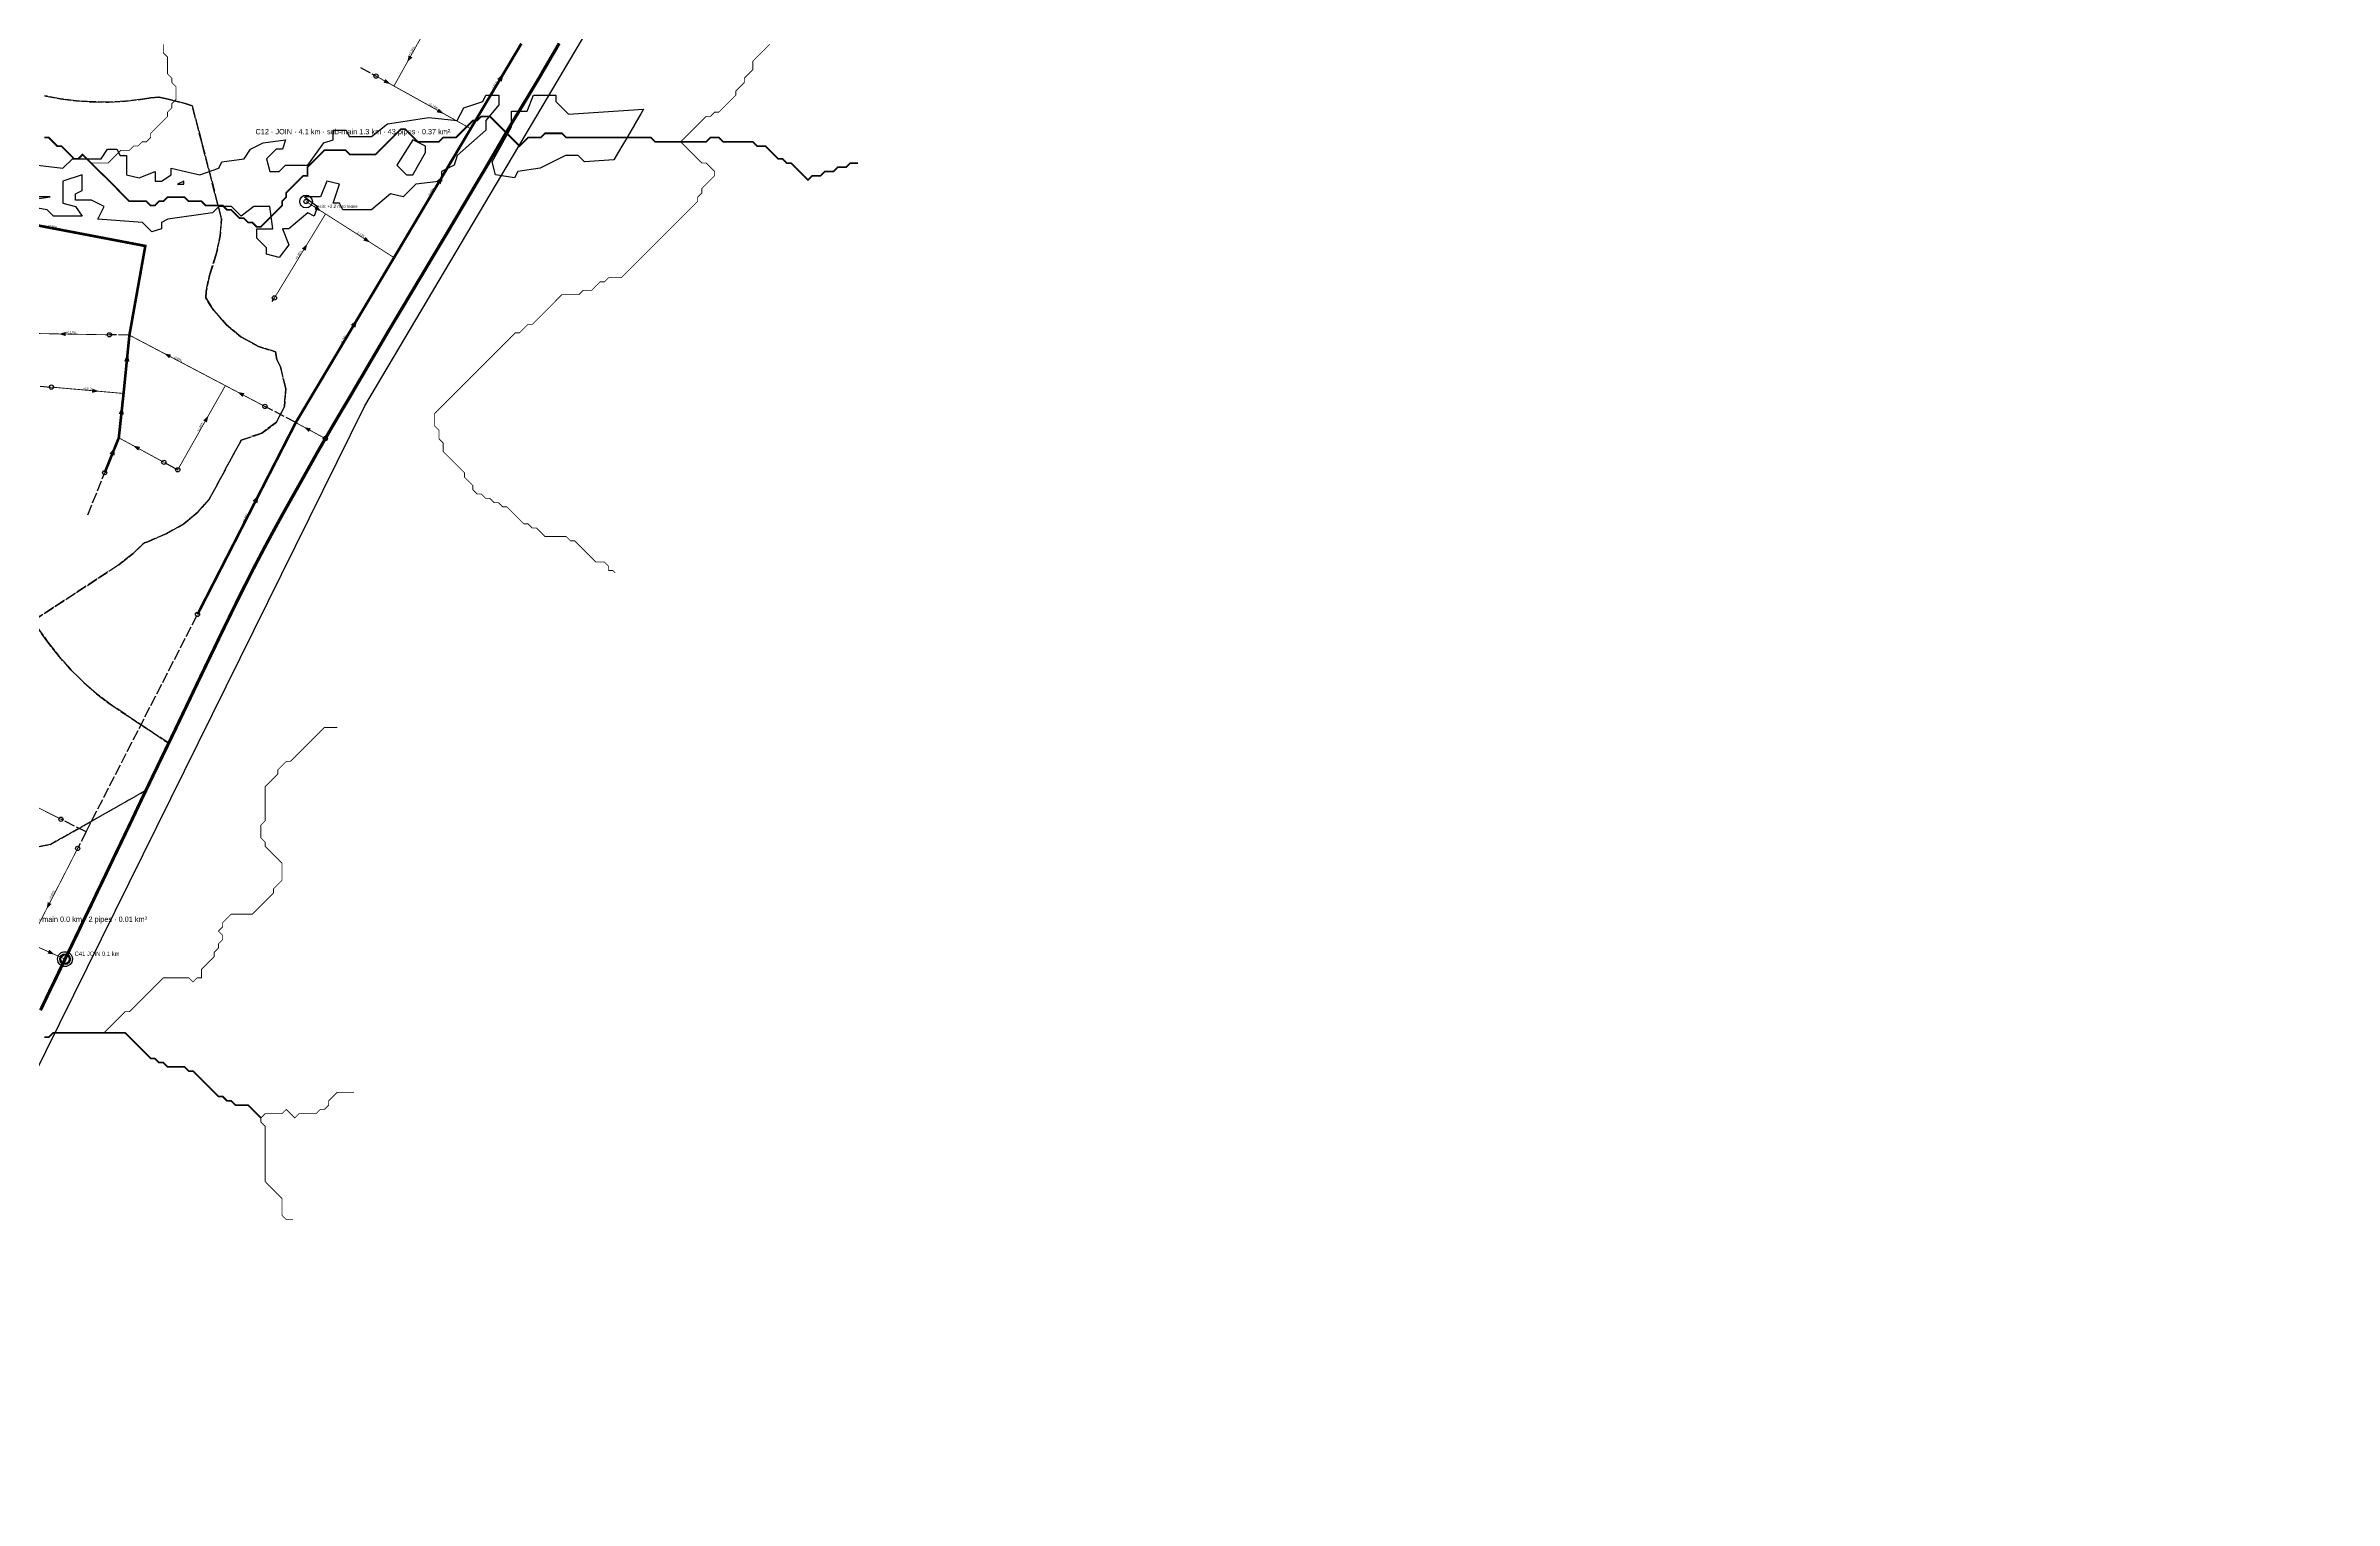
# Model space of a CAD drawing. Header units: metres. Extents: x 442821 to 452274, y 2561971 to 2571293.
# Drawn here: x 446761 to 448919, y 2564695 to 2566067 of the extents above; entities that cross this region are included whole.
import ezdxf
from ezdxf.enums import TextEntityAlignment as Align

# ---------------------------------------------------------------- set-up
doc = ezdxf.new("R2010")
doc.units = ezdxf.units.M
doc.header["$LTSCALE"] = 8
doc.linetypes.add('DASHDOT', pattern=[3.556, 2.54, -0.508, 0, -0.508])
doc.linetypes.add('DASHED', pattern=[1.524, 1.27, -0.254])
for name, color, linetype in [('A_ARROWS', 7, 'Continuous'), ('A_BASINS', 1, 'Continuous'), ('A_BRANCH', 7, 'Continuous'), ('A_BUILT_2006', 252, 'Continuous'), ('A_CATCH_LABEL', 7, 'Continuous'), ('A_CATCHMENTS', 7, 'Continuous'), ('A_ENVELOPE', 3, 'Continuous'), ('A_GRADIENT', 8, 'Continuous'), ('A_HEAD_GAP', 8, 'Continuous'), ('A_HEADS', 8, 'Continuous'), ('A_JOIN_LINK', 6, 'Continuous'), ('A_LATERAL', 7, 'Continuous'), ('A_MAIN_PIPE', 5, 'Continuous'), ('A_OUTLET_LABEL', 7, 'Continuous'), ('A_OUTLETS', 7, 'Continuous'), ('A_STREAMS', 5, 'Continuous'), ('A_SUBMAIN', 7, 'Continuous'), ('A_WADI', 4, 'Continuous')]:
    doc.layers.add(name, color=color, linetype=linetype)

msp = doc.modelspace()

# ---------------------------------------------------------------- linework, layer by layer
at = {"layer": 'A_ARROWS', "color": 3}
for points in [[(447101.5, 2566051), (447102.9, 2566057.6), (447106.4, 2566055.6)], [(447192.7, 2566040.8), (447190.7, 2566032.6), (447186.4, 2566035.2)], [(447085.7, 2566030.4), (447079.2, 2566031.8), (447081.1, 2566035.3)], [(447136, 2566002.5), (447129.4, 2566003.9), (447131.3, 2566007.4)], [(447135.1, 2565944.1), (447133.1, 2565935.9), (447128.8, 2565938.5)], [(447020.5, 2565910.5), (447014, 2565912.3), (447016.2, 2565915.6)], [(447066.6, 2565881.1), (447060.1, 2565882.9), (447062.3, 2565886.3)], [(447007.3, 2565879.7), (447005.7, 2565873.2), (447002.2, 2565875.3)], [(447054.6, 2565808.9), (447052.6, 2565800.7), (447048.3, 2565803.3)], [(447004, 2565707.1), (447010.6, 2565705.8), (447008.7, 2565702.3)], [(446961.6, 2565643.3), (446960.2, 2565635), (446955.7, 2565637.3)]]:
    msp.add_solid(points, dxfattribs=at)
at = {"layer": 'A_ARROWS', "color": 2}
for points in [[(446773, 2565794.8), (446779.5, 2565796.7), (446779.4, 2565792.7)], [(446837.8, 2565776.7), (446839.5, 2565768.5), (446834.5, 2565769)], [(446872.2, 2565776.5), (446878.8, 2565775.3), (446876.9, 2565771.8)], [(446810.8, 2565740.8), (446804.2, 2565739.3), (446804.6, 2565743.3)], [(446941.4, 2565740.1), (446948, 2565738.9), (446946.1, 2565735.4)], [(446832.7, 2565727), (446834.3, 2565718.8), (446829.4, 2565719.3)], [(446914, 2565717.8), (446912.6, 2565711.3), (446909.1, 2565713.3)], [(446826.1, 2565688.4), (446825.4, 2565680), (446820.7, 2565681.9)], [(446843, 2565689.6), (446849.6, 2565688.3), (446847.7, 2565684.8)]]:
    msp.add_solid(points, dxfattribs=at)
at = {"layer": 'A_ARROWS', "color": 1}
for points in [[(446761.4, 2565252.5), (446762.5, 2565259.1), (446766.1, 2565257.3)], [(446768.9, 2565209.7), (446762.3, 2565210.5), (446763.9, 2565214.2)]]:
    msp.add_solid(points, dxfattribs=at)
at = {"layer": 'A_BASINS', "color": 1}
msp.add_circle((447006.1, 2565919.7), 6, dxfattribs=at)
at = {"layer": 'A_BRANCH', "color": 3, "linetype": 'DASHED', "const_width": 0.8}
msp.add_lwpolyline([(447125.2, 2566093.3), (447089, 2566028.6)], dxfattribs=at)
at = {"layer": 'A_BRANCH', "color": 2, "linetype": 'DASHED', "const_width": 0.8}
msp.add_lwpolyline([(446820.7, 2565794), (446747.9, 2565795.3)], dxfattribs=at)
at = {"layer": 'A_BRANCH', "color": 2, "const_width": 0.8}
for points in [[(446885.1, 2565666.7), (446930, 2565746.1)], [(446967.3, 2565726.5), (446930, 2565746.1)], [(446775, 2565337.2), (446647.9, 2565401.8), (446590.5, 2565426.1)]]:
    msp.add_lwpolyline(points, dxfattribs=at)
at = {"layer": 'A_BRANCH', "color": 1, "const_width": 0.8}
msp.add_lwpolyline([(446790.7, 2565309.7), (446744.9, 2565220.4)], dxfattribs=at)
at = {"layer": 'A_BUILT_2006', "color": 252}
msp.add_lwpolyline([(446551.4, 2564695.1), (447061.6, 2565726.9), (448013.4, 2567331.6), (448231.6, 2567243.7), (448332.3, 2567295.5), (448412.2, 2567436.6), (448449.9, 2567533.1), (448423.2, 2567661.3), (448638.9, 2567714.4), (448758.5, 2567734.5), (448909.9, 2567734.5), (449242.5, 2567681.7)], dxfattribs=at)
at = {"layer": 'A_CATCHMENTS', "color": 3, "linetype": 'DASHED'}
for points in [[(447244.8, 2566068.7), (447241.7, 2566063.3), (447235.5, 2566052.7), (447229.3, 2566042.1), (447226.7, 2566037.5), (447223.1, 2566031.5), (447217.1, 2566021.5), (447210.4, 2566010.4), (447204.3, 2566000.4), (447204, 2565999.9), (447198.3, 2565990.4), (447192.7, 2565980.9), (447191.6, 2565979), (447185.5, 2565968.4), (447179.7, 2565958.5), (447174.2, 2565949.1), (447173, 2565947.1), (447166.7, 2565936.6), (447160.5, 2565926.1), (447154.2, 2565915.5), (447148, 2565905), (447140.7, 2565892.7), (447135.4, 2565883.9), (447129.1, 2565873.3), (447122.8, 2565862.8), (447119, 2565856.4), (447116.1, 2565851.5), (447110.2, 2565841.8), (447109.7, 2565840.8), (447103.9, 2565831.2), (447097.7, 2565820.7), (447094.1, 2565814.7), (447085.1, 2565799.7), (447078.9, 2565789.1), (447073.5, 2565779.9), (447066.5, 2565768), (447060.3, 2565757.4), (447052, 2565743.3), (447047.9, 2565736.2), (447041.6, 2565725.7), (447035.4, 2565715.2), (447029.2, 2565704.6), (447024.3, 2565696.2), (447023.7, 2565695.1), (447017, 2565683.5), (447011, 2565672.8), (447005.4, 2565662.8), (446999, 2565651.4), (446993, 2565640.8), (446987, 2565630.1), (446983.3, 2565623.5), (446975.2, 2565608.7), (446969.4, 2565598), (446966.7, 2565592.9), (446962.1, 2565584.2), (446958, 2565576.4), (446952.5, 2565565.6), (446950.8, 2565562.2), (446947, 2565554.7), (446941.5, 2565543.7), (446938.1, 2565536.8), (446930.8, 2565521.8), (446925.4, 2565510.8), (446920.7, 2565500.9), (446914.8, 2565488.7), (446909.5, 2565477.7), (446901.7, 2565461.5), (446898.9, 2565455.6), (446893.6, 2565444.5), (446888.3, 2565433.4), (446882.7, 2565421.7), (446877.7, 2565411.3), (446876.6, 2565408.9), (446821.3, 2565445.7), (446808.6, 2565455.5), (446796.4, 2565466.2), (446784.6, 2565477.9), (446773.4, 2565490.6), (446762.6, 2565504.2), (446752.3, 2565518.7)], [(446748.8, 2565524.4), (446829.4, 2565577.1), (446842.9, 2565587.8), (446853.3, 2565597.8), (446856, 2565598.6), (446874.8, 2565606.6), (446890.8, 2565615.9), (446904.1, 2565626.7), (446914.6, 2565638.9), (446922.4, 2565652.5), (446922.9, 2565654.1), (446929.8, 2565666.3), (446930.1, 2565667.5), (446937.1, 2565680.1), (446937.4, 2565680.8), (446944.5, 2565693.8), (446944.6, 2565694.2), (446944.9, 2565694.6), (446964.3, 2565701.3), (446978.2, 2565711.7), (446985.8, 2565726.3), (446986.9, 2565743.2), (446982, 2565763.7), (446978.7, 2565770.8), (446977.3, 2565778.1), (446961.2, 2565782.9), (446944.6, 2565792.2), (446931.2, 2565803.3), (446919.1, 2565817), (446911.5, 2565828.8), (446912, 2565834.9), (446914.9, 2565849.8), (446921.8, 2565871.1), (446925, 2565887.2), (446926.5, 2565903), (446926.3, 2565903.6), (446898.8, 2566010), (446892, 2566012.2), (446877.3, 2566016), (446867.5, 2566018.1), (446866.9, 2566018.2), (446859.6, 2566017.4), (446851.7, 2566016.1), (446835.8, 2566014.3), (446820.2, 2566013.5), (446804.7, 2566013.6), (446789.4, 2566014.6), (446774.3, 2566016.6), (446759.4, 2566019.5)]]:
    msp.add_lwpolyline(points, dxfattribs=at)
at = {"layer": 'A_CATCHMENTS', "color": 2, "linetype": 'DASHED'}
for points in [[(446759.4, 2566019.5), (446774.3, 2566016.6), (446789.4, 2566014.6), (446804.7, 2566013.6), (446820.2, 2566013.5), (446835.8, 2566014.3), (446851.7, 2566016.1), (446859.6, 2566017.4), (446866.9, 2566018.2), (446867.5, 2566018.1), (446877.3, 2566016), (446892, 2566012.2), (446898.8, 2566010), (446926.3, 2565903.6), (446926.5, 2565903), (446925, 2565887.2), (446921.8, 2565871.1), (446914.9, 2565849.8), (446912, 2565834.9), (446911.5, 2565828.8), (446919.1, 2565817), (446931.2, 2565803.3), (446944.6, 2565792.2), (446961.2, 2565782.9), (446977.3, 2565778.1), (446978.7, 2565770.8), (446982, 2565763.7), (446986.9, 2565743.2), (446985.8, 2565726.3), (446978.2, 2565711.7), (446964.3, 2565701.3), (446944.9, 2565694.6), (446944.6, 2565694.2), (446944.5, 2565693.8), (446937.4, 2565680.8), (446937.1, 2565680.1), (446930.1, 2565667.5), (446929.8, 2565666.3), (446922.9, 2565654.1), (446922.4, 2565652.5), (446914.6, 2565638.9), (446904.1, 2565626.7), (446890.8, 2565615.9), (446874.8, 2565606.6), (446856, 2565598.6), (446853.3, 2565597.8), (446842.9, 2565587.8), (446829.4, 2565577.1), (446748.8, 2565524.4)], [(446752.3, 2565518.7), (446762.6, 2565504.2), (446773.4, 2565490.6), (446784.6, 2565477.9), (446796.4, 2565466.2), (446808.6, 2565455.5), (446821.3, 2565445.7), (446876.6, 2565408.9), (446872.3, 2565400.2), (446867, 2565389.2), (446864.9, 2565384.8), (446862.8, 2565380.5), (446856.4, 2565367.1), (446855.2, 2565364.5), (446765.1, 2565313.4), (446752.9, 2565311.1)]]:
    msp.add_lwpolyline(points, dxfattribs=at)
at = {"layer": 'A_CATCHMENTS', "color": 1, "linetype": 'DASHED'}
msp.add_lwpolyline([(446752.9, 2565311.1), (446765.1, 2565313.4), (446855.2, 2565364.5), (446851.1, 2565356.1), (446845.5, 2565344.3), (446844.1, 2565341.3), (446840.6, 2565333.9), (446835.3, 2565322.9), (446830, 2565311.8), (446826.3, 2565304.2), (446819.4, 2565289.7), (446814.1, 2565278.6), (446808.7, 2565267.5), (446803.5, 2565256.5), (446798.1, 2565245.5), (446795.7, 2565240.4), (446792.8, 2565234.4), (446791.5, 2565231.6), (446788.8, 2565226.1), (446782.2, 2565212.3), (446778.8, 2565205.3), (446776.9, 2565201.3), (446775.9, 2565199.2), (446771.8, 2565190.8), (446770.6, 2565188.2), (446766.2, 2565179.2), (446760.9, 2565168.1), (446755.6, 2565157.1)], dxfattribs=at)
at = {"layer": 'A_ENVELOPE', "color": 3}
msp.add_lwpolyline([(447244.8, 2566068.7), (447241.7, 2566063.3), (447235.5, 2566052.7), (447229.3, 2566042.1), (447226.7, 2566037.5), (447223.1, 2566031.5), (447217.1, 2566021.5), (447210.4, 2566010.4), (447204.3, 2566000.4), (447204, 2565999.9), (447198.3, 2565990.4), (447192.7, 2565980.9), (447191.6, 2565979), (447185.5, 2565968.4), (447179.7, 2565958.5), (447174.2, 2565949.1), (447173, 2565947.1), (447166.7, 2565936.6), (447160.5, 2565926.1), (447154.2, 2565915.5), (447148, 2565905), (447140.7, 2565892.7), (447135.4, 2565883.9), (447129.1, 2565873.3), (447122.8, 2565862.8), (447119, 2565856.4), (447116.1, 2565851.5), (447110.2, 2565841.8), (447109.7, 2565840.8), (447103.9, 2565831.2), (447097.7, 2565820.7), (447094.1, 2565814.7), (447085.1, 2565799.7), (447078.9, 2565789.1), (447073.5, 2565779.9), (447066.5, 2565768), (447060.3, 2565757.4), (447052, 2565743.3), (447047.9, 2565736.2), (447041.6, 2565725.7), (447035.4, 2565715.2), (447029.2, 2565704.6), (447024.3, 2565696.2), (447023.7, 2565695.1), (447017, 2565683.5), (447011, 2565672.8), (447005.4, 2565662.8), (446999, 2565651.4), (446993, 2565640.8), (446987, 2565630.1), (446983.3, 2565623.5), (446975.2, 2565608.7), (446969.4, 2565598), (446966.7, 2565592.9), (446962.1, 2565584.2), (446958, 2565576.4), (446952.5, 2565565.6), (446950.8, 2565562.2), (446947, 2565554.7), (446941.5, 2565543.7), (446938.1, 2565536.8), (446930.8, 2565521.8), (446925.4, 2565510.8), (446920.7, 2565500.9), (446914.8, 2565488.7), (446909.5, 2565477.7), (446901.7, 2565461.5), (446898.9, 2565455.6), (446893.6, 2565444.5), (446888.3, 2565433.4), (446882.7, 2565421.7), (446877.7, 2565411.3), (446872.3, 2565400.2), (446867, 2565389.2), (446864.9, 2565384.8), (446862.8, 2565380.5), (446856.4, 2565367.1), (446851.1, 2565356.1), (446845.5, 2565344.3), (446844.1, 2565341.3), (446840.6, 2565333.9), (446835.3, 2565322.9), (446830, 2565311.8), (446826.3, 2565304.2), (446819.4, 2565289.7), (446814.1, 2565278.6), (446808.7, 2565267.5), (446803.5, 2565256.5), (446798.1, 2565245.5), (446795.7, 2565240.4), (446792.8, 2565234.4), (446791.5, 2565231.6), (446788.8, 2565226.1), (446782.2, 2565212.3), (446778.8, 2565205.3), (446776.9, 2565201.3), (446775.9, 2565199.2), (446771.8, 2565190.8), (446770.6, 2565188.2), (446766.2, 2565179.2), (446760.9, 2565168.1), (446755.6, 2565157.1)], dxfattribs=at)
at = {"layer": 'A_HEAD_GAP', "color": 8, "linetype": 'DASHED'}
for points in [[(447057.6, 2566046), (447072.1, 2566038)], [(446974.2, 2565825.5), (446976.3, 2565828.8)], [(446839.5, 2565793.7), (446820.7, 2565794)], [(446755.4, 2565745.6), (446766, 2565744.7)], [(446996.4, 2565711.2), (446967.3, 2565726.5)], [(446882, 2565668.4), (446872, 2565673.8)], [(446800.3, 2565624.4), (446816.2, 2565664)], [(446882, 2565668.4), (446885.1, 2565666.7)], [(446798.6, 2565325.2), (446903.7, 2565530.3)], [(446798.6, 2565325.2), (446775, 2565337.2)], [(446798.6, 2565325.2), (446790.7, 2565309.7)]]:
    msp.add_lwpolyline(points, dxfattribs=at)
at = {"layer": 'A_HEADS', "color": 3}
for centre in [(447072.1, 2566038), (447006.1, 2565919.7), (446976.3, 2565828.8), (447024.3, 2565696.2), (446903.7, 2565530.3)]:
    msp.add_circle(centre, 2, dxfattribs=at)
at = {"layer": 'A_HEADS', "color": 2}
for centre in [(446820.7, 2565794), (446766, 2565744.7), (446967.3, 2565726.5), (446872, 2565673.8), (446885.1, 2565666.7), (446816.2, 2565664), (446775, 2565337.2)]:
    msp.add_circle(centre, 2, dxfattribs=at)
at = {"layer": 'A_HEADS', "color": 1}
msp.add_circle((446790.7, 2565309.7), 2, dxfattribs=at)
at = {"layer": 'A_JOIN_LINK', "color": 6, "const_width": 1.5}
msp.add_lwpolyline([(446778.8, 2565205.3), (446778.8, 2565205.3)], dxfattribs=at)
at = {"layer": 'A_JOIN_LINK', "color": 6}
msp.add_circle((446778.8, 2565205.3), 5, dxfattribs=at)
at = {"layer": 'A_LATERAL', "color": 3, "linetype": 'DASHDOT', "const_width": 0.8}
for points in [[(447072.1, 2566038), (447089, 2566028.6)], [(447006.1, 2565919.7), (447024.5, 2565908)], [(447024.5, 2565908), (447089.1, 2565866.8)]]:
    msp.add_lwpolyline(points, dxfattribs=at)
at = {"layer": 'A_LATERAL', "color": 3, "const_width": 0.8}
for points in [[(447089, 2566028.6), (447161.4, 2565988.4)], [(447024.3, 2565696.2), (446996.4, 2565711.2)]]:
    msp.add_lwpolyline(points, dxfattribs=at)
at = {"layer": 'A_LATERAL', "color": 3, "linetype": 'DASHED', "const_width": 0.8}
msp.add_lwpolyline([(446976.3, 2565828.8), (447024.5, 2565908)], dxfattribs=at)
at = {"layer": 'A_LATERAL', "color": 2, "linetype": 'DASHDOT', "const_width": 0.8}
msp.add_lwpolyline([(446930, 2565746.1), (446839.5, 2565793.7)], dxfattribs=at)
at = {"layer": 'A_LATERAL', "color": 2, "linetype": 'DASHED', "const_width": 0.8}
msp.add_lwpolyline([(446766, 2565744.7), (446834, 2565738.7)], dxfattribs=at)
at = {"layer": 'A_LATERAL', "color": 2, "const_width": 0.8}
msp.add_lwpolyline([(446872, 2565673.8), (446829.5, 2565696.9)], dxfattribs=at)
at = {"layer": 'A_LATERAL', "color": 1, "linetype": 'DASHED', "const_width": 0.8}
msp.add_lwpolyline([(446744.9, 2565220.4), (446778.8, 2565205.3)], dxfattribs=at)
at = {"layer": 'A_MAIN_PIPE', "color": 5, "const_width": 3}
msp.add_lwpolyline([(447244.8, 2566068.7), (447241.7, 2566063.3), (447235.5, 2566052.7), (447229.3, 2566042.1), (447226.7, 2566037.5), (447223.1, 2566031.5), (447217.1, 2566021.5), (447210.4, 2566010.4), (447204.3, 2566000.4), (447204, 2565999.9), (447198.3, 2565990.4), (447192.7, 2565980.9), (447191.6, 2565979), (447185.5, 2565968.4), (447179.7, 2565958.5), (447174.2, 2565949.1), (447173, 2565947.1), (447166.7, 2565936.6), (447160.5, 2565926.1), (447154.2, 2565915.5), (447148, 2565905), (447140.7, 2565892.7), (447135.4, 2565883.9), (447129.1, 2565873.3), (447122.8, 2565862.8), (447119, 2565856.4), (447116.1, 2565851.5), (447110.2, 2565841.8), (447109.7, 2565840.8), (447103.9, 2565831.2), (447097.7, 2565820.7), (447094.1, 2565814.7), (447085.1, 2565799.7), (447078.9, 2565789.1), (447073.5, 2565779.9), (447066.5, 2565768), (447060.3, 2565757.4), (447052, 2565743.3), (447047.9, 2565736.2), (447041.6, 2565725.7), (447035.4, 2565715.2), (447029.2, 2565704.6), (447023.7, 2565695.1), (447017, 2565683.5), (447011, 2565672.8), (447005.4, 2565662.8), (446999, 2565651.4), (446993, 2565640.8), (446987, 2565630.1), (446983.3, 2565623.5), (446975.2, 2565608.7), (446969.4, 2565598), (446966.7, 2565592.9), (446962.1, 2565584.2), (446958, 2565576.4), (446952.5, 2565565.6), (446950.8, 2565562.2), (446947, 2565554.7), (446941.5, 2565543.7), (446938.1, 2565536.8), (446930.8, 2565521.8), (446925.4, 2565510.8), (446920.7, 2565500.9), (446914.8, 2565488.7), (446909.5, 2565477.7), (446901.7, 2565461.5), (446898.9, 2565455.6), (446893.6, 2565444.5), (446888.3, 2565433.4), (446882.7, 2565421.7), (446877.7, 2565411.3), (446872.3, 2565400.2), (446867, 2565389.2), (446864.9, 2565384.8), (446862.8, 2565380.5), (446856.4, 2565367.1), (446851.1, 2565356.1), (446845.5, 2565344.3), (446844.1, 2565341.3), (446840.6, 2565333.9), (446835.3, 2565322.9), (446830, 2565311.8), (446826.3, 2565304.2), (446819.4, 2565289.7), (446814.1, 2565278.6), (446808.7, 2565267.5), (446803.5, 2565256.5), (446798.1, 2565245.5), (446795.7, 2565240.4), (446792.8, 2565234.4), (446791.5, 2565231.6), (446788.8, 2565226.1), (446782.2, 2565212.3), (446776.9, 2565201.3), (446775.9, 2565199.2), (446771.8, 2565190.8), (446770.6, 2565188.2), (446766.2, 2565179.2), (446760.9, 2565168.1), (446755.6, 2565157.1)], dxfattribs=at)
at = {"layer": 'A_OUTLETS', "color": 5}
for radius in [7, 4]:
    msp.add_circle((446778.8, 2565205.3), radius, dxfattribs=at)
at = {"layer": 'A_STREAMS', "color": 5}
for points, const_width in [([(446871.5, 2566068), (446871.5, 2566064), (446871.5, 2566060), (446875.5, 2566056), (446875.5, 2566052), (446875.5, 2566048), (446875.5, 2566044), (446875.5, 2566040), (446879.5, 2566036), (446879.5, 2566032), (446883.5, 2566028), (446883.5, 2566024), (446883.5, 2566020), (446883.5, 2566016), (446879.5, 2566012), (446879.5, 2566008), (446875.5, 2566004), (446875.5, 2566000), (446871.5, 2565996), (446867.5, 2565992), (446863.5, 2565988), (446859.5, 2565984), (446859.5, 2565980), (446855.5, 2565976), (446851.5, 2565976), (446847.5, 2565972), (446843.5, 2565972), (446839.5, 2565968), (446835.5, 2565968), (446831.5, 2565968), (446827.5, 2565964), (446823.5, 2565960), (446819.5, 2565956), (446815.5, 2565956), (446811.4, 2565956), (446807.4, 2565956), (446803.4, 2565956)], 0.8), ([(447443.5, 2566068), (447439.5, 2566064), (447435.5, 2566060), (447431.5, 2566056), (447427.5, 2566052), (447427.5, 2566048), (447427.5, 2566044), (447423.5, 2566040), (447419.5, 2566036), (447419.5, 2566032), (447415.5, 2566028), (447411.5, 2566024), (447411.5, 2566020), (447407.5, 2566016), (447403.5, 2566012), (447399.5, 2566008), (447395.5, 2566004), (447391.5, 2566004), (447387.5, 2566000), (447383.5, 2566000), (447379.5, 2565996), (447375.5, 2565992), (447371.5, 2565988), (447367.5, 2565984), (447363.5, 2565980), (447359.5, 2565976)], 0.8), ([(447359.5, 2565976), (447355.5, 2565976), (447351.5, 2565976), (447347.5, 2565976), (447343.5, 2565976), (447339.5, 2565976), (447335.5, 2565976), (447331.5, 2565980), (447327.5, 2565980), (447323.5, 2565980), (447319.5, 2565980), (447315.5, 2565980), (447311.5, 2565980), (447307.5, 2565980), (447303.5, 2565980), (447299.5, 2565980), (447295.5, 2565980), (447291.5, 2565980), (447287.5, 2565980), (447283.5, 2565980), (447279.5, 2565980), (447275.5, 2565980), (447271.5, 2565980), (447267.5, 2565980), (447263.5, 2565980), (447259.5, 2565980), (447255.5, 2565980), (447251.5, 2565980), (447247.5, 2565984), (447243.5, 2565984), (447239.5, 2565984), (447235.5, 2565984), (447231.5, 2565984), (447227.5, 2565980), (447223.5, 2565980), (447219.5, 2565980), (447215.5, 2565980), (447211.5, 2565976), (447207.5, 2565972), (447203.5, 2565976), (447199.5, 2565980), (447195.5, 2565984), (447191.5, 2565988), (447187.5, 2565992), (447183.5, 2565996), (447179.5, 2566000), (447175.5, 2566000), (447171.5, 2566000), (447167.5, 2565996), (447163.5, 2565996), (447159.5, 2565992), (447155.5, 2565988), (447151.5, 2565984), (447147.5, 2565980), (447143.5, 2565980), (447139.5, 2565980), (447135.5, 2565980), (447131.5, 2565976), (447127.5, 2565976), (447123.5, 2565976), (447119.5, 2565976), (447115.5, 2565976), (447111.5, 2565976), (447107.5, 2565980), (447103.5, 2565984), (447099.5, 2565988), (447095.5, 2565988), (447091.5, 2565984), (447087.5, 2565980), (447083.5, 2565976), (447079.5, 2565972), (447075.5, 2565968), (447071.5, 2565964), (447067.5, 2565964), (447063.5, 2565964), (447059.5, 2565964), (447055.5, 2565964), (447051.5, 2565964), (447047.5, 2565964), (447043.5, 2565968), (447039.5, 2565968), (447035.5, 2565968), (447031.5, 2565968), (447027.5, 2565968), (447023.5, 2565968), (447019.5, 2565964), (447015.5, 2565960), (447011.5, 2565956), (447007.5, 2565952), (447007.5, 2565948), (447007.5, 2565944), (447003.5, 2565944), (446999.5, 2565940), (446995.5, 2565936), (446991.5, 2565932), (446987.5, 2565927.9), (446987.5, 2565923.9), (446983.5, 2565919.9), (446983.5, 2565915.9), (446979.5, 2565911.9), (446975.5, 2565907.9), (446971.5, 2565903.9), (446967.5, 2565899.9), (446963.5, 2565895.9), (446959.5, 2565895.9), (446955.5, 2565899.9), (446951.5, 2565899.9), (446947.5, 2565903.9), (446943.5, 2565903.9), (446939.5, 2565907.9), (446935.5, 2565911.9), (446931.5, 2565911.9), (446927.5, 2565915.9), (446923.5, 2565915.9), (446919.5, 2565915.9), (446915.5, 2565915.9), (446911.5, 2565915.9), (446907.5, 2565919.9), (446903.5, 2565919.9), (446899.5, 2565919.9), (446895.5, 2565919.9), (446891.5, 2565923.9), (446887.5, 2565923.9), (446883.5, 2565923.9), (446879.5, 2565923.9), (446875.5, 2565923.9), (446871.5, 2565919.9), (446867.5, 2565919.9), (446863.5, 2565915.9), (446859.5, 2565915.9), (446855.5, 2565919.9), (446851.5, 2565919.9), (446847.5, 2565919.9), (446843.5, 2565919.9), (446839.5, 2565919.9), (446835.5, 2565923.9), (446831.5, 2565927.9), (446827.5, 2565932), (446823.5, 2565936), (446819.5, 2565940), (446815.5, 2565944), (446811.4, 2565948), (446807.4, 2565952), (446803.4, 2565956)], 1.6), ([(446803.4, 2565956), (446799.4, 2565960), (446795.4, 2565964), (446791.4, 2565960), (446787.4, 2565960), (446783.4, 2565964), (446779.4, 2565968), (446775.4, 2565972), (446771.4, 2565972), (446767.4, 2565976), (446763.4, 2565980), (446759.4, 2565980)], 1.6), ([(447297.8, 2565569.5), (447295.5, 2565571.8), (447291.5, 2565571.8), (447291.5, 2565575.8), (447287.5, 2565579.8), (447283.5, 2565579.8), (447279.5, 2565579.8), (447275.5, 2565583.8), (447271.5, 2565587.8), (447267.5, 2565591.8), (447263.5, 2565595.8), (447259.5, 2565599.8), (447255.5, 2565599.8), (447251.5, 2565603.8), (447247.5, 2565603.8), (447243.5, 2565603.8), (447239.5, 2565603.8), (447235.5, 2565603.8), (447231.5, 2565603.8), (447227.5, 2565607.8), (447223.5, 2565611.8), (447219.5, 2565611.8), (447215.5, 2565615.8), (447211.5, 2565615.8), (447207.5, 2565619.8), (447203.5, 2565623.8), (447199.5, 2565627.8), (447195.5, 2565631.8), (447191.5, 2565631.8), (447187.5, 2565635.8), (447183.5, 2565635.8), (447179.5, 2565639.8), (447175.5, 2565639.8), (447171.5, 2565643.9), (447167.5, 2565643.9), (447163.5, 2565647.9), (447163.5, 2565651.9), (447159.5, 2565655.9), (447155.5, 2565659.9), (447155.5, 2565663.9), (447151.5, 2565667.9), (447147.5, 2565671.9), (447143.5, 2565675.9), (447139.5, 2565679.9), (447135.5, 2565683.9), (447135.5, 2565687.9), (447135.5, 2565691.9), (447131.5, 2565695.9), (447131.5, 2565699.9), (447131.5, 2565703.9), (447127.5, 2565707.9), (447127.5, 2565711.9), (447127.5, 2565715.9), (447127.5, 2565719.9), (447131.5, 2565723.9), (447135.5, 2565727.9), (447139.5, 2565731.9), (447143.5, 2565735.9), (447147.5, 2565739.9), (447151.5, 2565743.9), (447155.5, 2565747.9), (447159.5, 2565751.9), (447163.5, 2565755.9), (447167.5, 2565759.9), (447171.5, 2565763.9), (447175.5, 2565767.9), (447179.5, 2565771.9), (447183.5, 2565775.9), (447187.5, 2565779.9), (447191.5, 2565783.9), (447195.5, 2565787.9), (447199.5, 2565791.9), (447203.5, 2565795.9), (447207.5, 2565795.9), (447211.5, 2565799.9), (447215.5, 2565803.9), (447219.5, 2565803.9), (447223.5, 2565807.9), (447227.5, 2565811.9), (447231.5, 2565815.9), (447235.5, 2565819.9), (447239.5, 2565823.9), (447243.5, 2565827.9), (447247.5, 2565831.9), (447251.5, 2565831.9), (447255.5, 2565831.9), (447259.5, 2565831.9), (447263.5, 2565831.9), (447267.5, 2565835.9), (447271.5, 2565835.9), (447275.5, 2565835.9), (447279.5, 2565839.9), (447283.5, 2565843.9), (447287.5, 2565843.9), (447291.5, 2565847.9), (447295.5, 2565847.9), (447299.5, 2565847.9), (447303.5, 2565847.9), (447307.5, 2565851.9), (447311.5, 2565855.9), (447315.5, 2565859.9), (447319.5, 2565863.9), (447323.5, 2565867.9), (447327.5, 2565871.9), (447331.5, 2565875.9), (447335.5, 2565879.9), (447339.5, 2565883.9), (447343.5, 2565887.9), (447347.5, 2565891.9), (447351.5, 2565895.9), (447355.5, 2565899.9), (447359.5, 2565903.9), (447363.5, 2565907.9), (447367.5, 2565911.9), (447371.5, 2565915.9), (447375.5, 2565919.9), (447375.5, 2565923.9), (447379.5, 2565927.9), (447379.5, 2565932), (447383.5, 2565936), (447387.5, 2565940), (447391.5, 2565944), (447391.5, 2565948), (447387.5, 2565952), (447383.5, 2565956), (447379.5, 2565956), (447375.5, 2565960), (447371.5, 2565964), (447367.5, 2565968), (447363.5, 2565972), (447359.5, 2565976)], 0.8), ([(447526.6, 2565956), (447523.5, 2565956), (447519.5, 2565956), (447515.5, 2565952), (447511.5, 2565952), (447507.5, 2565952), (447503.5, 2565948), (447499.5, 2565948), (447495.5, 2565948), (447491.5, 2565944), (447487.5, 2565944), (447483.5, 2565944), (447479.5, 2565940), (447475.5, 2565944), (447471.5, 2565948), (447467.5, 2565952), (447463.5, 2565956), (447459.5, 2565956), (447455.5, 2565960), (447451.5, 2565960), (447447.5, 2565964), (447443.5, 2565968), (447439.5, 2565972), (447435.5, 2565972), (447431.5, 2565972), (447427.5, 2565976), (447423.5, 2565976), (447419.5, 2565976), (447415.5, 2565976), (447411.5, 2565976), (447407.5, 2565976), (447403.5, 2565976), (447399.5, 2565976), (447395.5, 2565980), (447391.5, 2565980), (447387.5, 2565980), (447383.5, 2565976), (447379.5, 2565976), (447375.5, 2565976), (447371.5, 2565976), (447367.5, 2565976), (447363.5, 2565976), (447359.5, 2565976)], 1.6), ([(447035.5, 2565423.8), (447031.5, 2565423.8), (447027.5, 2565423.8), (447023.5, 2565423.8), (447019.5, 2565419.8), (447015.5, 2565415.8), (447011.5, 2565411.8), (447007.5, 2565407.8), (447003.5, 2565403.8), (446999.5, 2565399.8), (446995.5, 2565395.8), (446991.5, 2565391.8), (446987.5, 2565391.8), (446983.5, 2565387.8), (446979.5, 2565383.8), (446979.5, 2565379.8), (446975.5, 2565375.8), (446971.5, 2565371.8), (446967.5, 2565367.8), (446967.5, 2565363.8), (446967.5, 2565359.8), (446967.5, 2565355.7), (446967.5, 2565351.7), (446967.5, 2565347.7), (446967.5, 2565343.7), (446967.5, 2565339.7), (446967.5, 2565335.7), (446963.5, 2565331.7), (446963.5, 2565327.7), (446963.5, 2565323.7), (446963.5, 2565319.7), (446967.5, 2565315.7), (446967.5, 2565311.7), (446971.5, 2565307.7), (446975.5, 2565303.7), (446979.5, 2565299.7), (446983.5, 2565295.7), (446983.5, 2565291.7), (446983.5, 2565287.7), (446983.5, 2565283.7), (446983.5, 2565279.7), (446979.5, 2565275.7), (446975.5, 2565271.7), (446975.5, 2565267.7), (446971.5, 2565263.7), (446967.5, 2565259.7), (446963.5, 2565255.7), (446959.5, 2565251.7), (446955.5, 2565247.7), (446951.5, 2565247.7), (446947.5, 2565247.7), (446943.5, 2565247.7), (446939.5, 2565247.7), (446935.5, 2565247.7), (446931.5, 2565243.7), (446927.5, 2565239.7), (446927.5, 2565235.7), (446923.5, 2565231.7), (446927.5, 2565227.7), (446927.5, 2565223.7), (446923.5, 2565219.7), (446923.5, 2565215.7), (446919.5, 2565211.7), (446919.5, 2565207.7), (446915.5, 2565203.7), (446911.5, 2565199.7), (446907.5, 2565195.7), (446907.5, 2565191.7), (446907.5, 2565187.7), (446903.5, 2565187.7), (446899.5, 2565183.7), (446895.5, 2565187.7), (446891.5, 2565187.7), (446887.5, 2565187.7), (446883.5, 2565187.7), (446879.5, 2565187.7), (446875.5, 2565187.7), (446871.5, 2565187.7), (446867.5, 2565183.7), (446863.5, 2565179.7), (446859.5, 2565175.7), (446855.5, 2565171.7), (446851.5, 2565167.7), (446847.5, 2565163.7), (446843.5, 2565159.7), (446839.5, 2565155.7), (446835.5, 2565155.7), (446831.5, 2565151.7), (446827.5, 2565147.7), (446823.5, 2565143.7), (446819.5, 2565139.7), (446815.5, 2565135.7)], 0.8), ([(446815.5, 2565135.7), (446811.4, 2565135.7), (446807.4, 2565135.7), (446803.4, 2565135.7), (446799.4, 2565135.7), (446795.4, 2565135.7), (446791.4, 2565135.7), (446787.4, 2565135.7), (446783.4, 2565135.7), (446779.4, 2565135.7), (446775.4, 2565135.7), (446771.4, 2565135.7), (446767.4, 2565135.7), (446763.4, 2565131.7), (446759.4, 2565131.7)], 1.6), ([(446963.5, 2565055.6), (446959.5, 2565059.6), (446955.5, 2565063.6), (446951.5, 2565067.6), (446947.5, 2565067.6), (446943.5, 2565067.6), (446939.5, 2565067.6), (446935.5, 2565071.7), (446931.5, 2565071.7), (446927.5, 2565075.7), (446923.5, 2565075.7), (446919.5, 2565079.7), (446915.5, 2565083.7), (446911.5, 2565087.7), (446907.5, 2565091.7), (446903.5, 2565095.7), (446899.5, 2565099.7), (446895.5, 2565099.7), (446891.5, 2565103.7), (446887.5, 2565103.7), (446883.5, 2565103.7), (446879.5, 2565103.7), (446875.5, 2565103.7), (446871.5, 2565107.7), (446867.5, 2565107.7), (446863.5, 2565111.7), (446859.5, 2565111.7), (446855.5, 2565115.7), (446851.5, 2565119.7), (446847.5, 2565123.7), (446843.5, 2565127.7), (446839.5, 2565131.7), (446835.5, 2565135.7), (446831.5, 2565135.7), (446827.5, 2565135.7), (446823.5, 2565135.7), (446819.5, 2565135.7), (446815.5, 2565135.7)], 1.6), ([(447051.3, 2565079.7), (447047.5, 2565079.7), (447043.5, 2565079.7), (447039.5, 2565079.7), (447035.5, 2565079.7), (447031.5, 2565075.7), (447027.5, 2565071.7), (447027.5, 2565067.6), (447023.5, 2565063.6), (447019.5, 2565063.6), (447015.5, 2565059.6), (447011.5, 2565059.6), (447007.5, 2565059.6), (447003.5, 2565059.6), (446999.5, 2565059.6), (446995.5, 2565055.6), (446991.5, 2565059.6), (446987.5, 2565063.6), (446983.5, 2565059.6), (446979.5, 2565059.6), (446975.5, 2565059.6), (446971.5, 2565059.6), (446967.5, 2565059.6), (446963.5, 2565055.6)], 0.8), ([(446993.7, 2564959.6), (446991.5, 2564959.6), (446987.5, 2564959.6), (446983.5, 2564963.6), (446983.5, 2564967.6), (446983.5, 2564971.6), (446983.5, 2564975.6), (446983.5, 2564979.6), (446979.5, 2564983.6), (446975.5, 2564987.6), (446971.5, 2564991.6), (446967.5, 2564995.6), (446967.5, 2564999.6), (446967.5, 2565003.6), (446967.5, 2565007.6), (446967.5, 2565011.6), (446967.5, 2565015.6), (446967.5, 2565019.6), (446967.5, 2565023.6), (446967.5, 2565027.6), (446967.5, 2565031.6), (446967.5, 2565035.6), (446967.5, 2565039.6), (446967.5, 2565043.6), (446967.5, 2565047.6), (446963.5, 2565051.6), (446963.5, 2565055.6)], 0.8)]:
    msp.add_lwpolyline(points, dxfattribs=dict(at, const_width=const_width))
at = {"layer": 'A_SUBMAIN', "color": 3, "linetype": 'DASHDOT', "const_width": 2.5}
for points in [[(447161.4, 2565988.4), (447209.2, 2566068.6)], [(446996.4, 2565711.2), (447089.1, 2565866.8)]]:
    msp.add_lwpolyline(points, dxfattribs=at)
at = {"layer": 'A_SUBMAIN', "color": 3, "const_width": 2.5}
msp.add_lwpolyline([(447089.1, 2565866.8), (447161.4, 2565988.4)], dxfattribs=at)
at = {"layer": 'A_SUBMAIN', "color": 2, "linetype": 'DASHED', "const_width": 2.5}
for points in [[(446839.5, 2565793.7), (446854.5, 2565877.8), (446715.7, 2565904.3), (446691.5, 2565917), (446595.6, 2565918.5)], [(446829.5, 2565696.9), (446834, 2565738.7)], [(446816.2, 2565664), (446829.5, 2565696.9)]]:
    msp.add_lwpolyline(points, dxfattribs=at)
at = {"layer": 'A_SUBMAIN', "color": 2, "linetype": 'DASHDOT', "const_width": 2.5}
msp.add_lwpolyline([(446834, 2565738.7), (446839.5, 2565793.7)], dxfattribs=at)
at = {"layer": 'A_SUBMAIN', "color": 3, "linetype": 'DASHED', "const_width": 2.5}
msp.add_lwpolyline([(446903.7, 2565530.3), (446996.4, 2565711.2)], dxfattribs=at)
at = {"layer": 'A_WADI', "color": 4}
for points in [[(446752.8, 2565954), (446776.8, 2565951), (446785.8, 2565960), (446812.8, 2565960), (446818.8, 2565969), (446827.8, 2565969), (446830.8, 2565963), (446836.8, 2565963), (446836.8, 2565945), (446848.8, 2565942), (446863.8, 2565948), (446863.8, 2565939), (446869.8, 2565939), (446878.8, 2565945), (446878.8, 2565951), (446905.8, 2565945), (446923.8, 2565951), (446926.8, 2565957), (446947.8, 2565960), (446953.8, 2565969), (446965.8, 2565975), (446986.8, 2565978), (446983.8, 2565969), (446977.8, 2565969), (446968.8, 2565960), (446971.8, 2565948), (446980.8, 2565948), (446986.8, 2565954), (447007.8, 2565954), (447022.8, 2565975), (447031.8, 2565978), (447031.8, 2565987), (447043.8, 2565987), (447046.8, 2565981), (447067.8, 2565981), (447082.8, 2565993), (447121.8, 2565999), (447148.8, 2565996), (447154.8, 2566008), (447172.8, 2566014), (447175.8, 2566020), (447187.8, 2566020), (447187.8, 2566020), (447187.8, 2566011), (447175.8, 2565996), (447175.8, 2565987), (447148.8, 2565963), (447145.8, 2565954), (447133.8, 2565948), (447133.8, 2565939), (447109.8, 2565936), (447097.8, 2565924), (447085.8, 2565927), (447067.8, 2565912), (447040.8, 2565912), (447037.8, 2565918), (447031.8, 2565918), (447037.8, 2565936), (447025.8, 2565939), (447019.8, 2565924), (447004.8, 2565924), (447016.8, 2565915), (447013.8, 2565906), (447007.8, 2565909), (446989.8, 2565894), (446983.8, 2565894), (446989.8, 2565879), (446980.8, 2565867), (446968.8, 2565870), (446968.8, 2565876), (446959.8, 2565885), (446959.8, 2565894), (446974.8, 2565894), (446971.8, 2565915), (446956.8, 2565915), (446944.8, 2565906), (446935.8, 2565915), (446923.8, 2565915), (446917.8, 2565909), (446875.8, 2565903), (446869.8, 2565900), (446869.8, 2565894), (446860.8, 2565891), (446851.8, 2565900), (446809.8, 2565903), (446815.8, 2565915), (446803.8, 2565921), (446788.8, 2565921), (446788.8, 2565927), (446794.8, 2565930), (446794.8, 2565945), (446776.8, 2565939), (446776.8, 2565918), (446788.8, 2565915), (446794.8, 2565906), (446767.8, 2565906), (446761.8, 2565912), (446743.8, 2565915)], [(446743.8, 2565921), (446764.8, 2565924), (446752.8, 2565924)]]:
    msp.add_lwpolyline(points, dxfattribs=at)
for points in [[(447268.8, 2565957), (447262.8, 2565963), (447250.8, 2565963), (447226.8, 2565951), (447205.8, 2565948), (447202.8, 2565942), (447184.8, 2565945), (447181.8, 2565957), (447199.8, 2565990), (447199.8, 2566005), (447214.8, 2566005), (447220.8, 2566020), (447241.8, 2566020), (447241.8, 2566014), (447253.8, 2566002), (447324.5, 2566006.7), (447321.9, 2566002.4), (447321.9, 2566002.3), (447315.7, 2565991.7), (447315.5, 2565991.3), (447312.8, 2565986.8), (447309.3, 2565980.7), (447309, 2565980.2), (447303, 2565970.3), (447302.6, 2565969.7), (447296.3, 2565959.1), (447268.8, 2565957)], [(447091.8, 2565954), (447100.8, 2565945), (447106.8, 2565945), (447118.8, 2565966), (447118.8, 2565972), (447106.8, 2565978), (447091.8, 2565954)], [(446890.8, 2565936), (446890.8, 2565939), (446884.8, 2565936), (446890.8, 2565936)]]:
    msp.add_lwpolyline(points, close=True, dxfattribs=at)

# ---------------------------------------------------------------- texts
at = {"layer": 'A_BASINS', "color": 1}
msp.add_text('basin: +2.2 m to leave', height=3, dxfattribs=at).set_placement((447014.1, 2565913.7))
at = {"layer": 'A_CATCH_LABEL', "color": 3}
msp.add_text('C12 · JOIN · 4.1 km · sub-main 1.3 km · 43 pipes · 0.37 km²', height=5, dxfattribs=at).set_placement((447050.3, 2565985.6), align=Align.MIDDLE_CENTER)
at = {"layer": 'A_CATCH_LABEL', "color": 1}
msp.add_text('C41 · JOIN · 0.1 km · sub-main 0.0 km · 2 pipes · 0.01 km²', height=5, dxfattribs=at).set_placement((446766.2, 2565242.9), align=Align.MIDDLE_CENTER)
at = {"layer": 'A_GRADIENT', "color": 3}
for s, rotation, p in [('+0.35%', 60.7545, (447107.1, 2566061)), ('-1.27%', 59.2311, (447185.3, 2566028.5)), ('+0.74%', -29.0399, (447125.2, 2566008.5)), ('+0.60%', 59.2311, (447125.3, 2565927.6)), ('-2.17%', -32.5065, (447056.8, 2565887.4)), ('+0.35%', 58.6502, (447000.4, 2565868.4)), ('-0.25%', 59.2311, (447042.7, 2565789)), ('+0.23%', 62.8685, (446950.1, 2565620.7))]:
    msp.add_text(s, height=2, rotation=rotation, dxfattribs=at).set_placement(p, align=Align.BOTTOM_CENTER)
at = {"layer": 'A_GRADIENT', "color": 2}
for s, rotation, p in [('+0.38%', 349.2108, (446766.5, 2565894.6)), ('+0.17%', 359.0039, (446784.3, 2565794.6)), ('-0.25%', 332.264, (446884.7, 2565769.9)), ('-0.01%', -4.9845, (446800, 2565741.7)), ('+1.24%', 60.5233, (446907.5, 2565706.4))]:
    msp.add_text(s, height=2, rotation=rotation, dxfattribs=at).set_placement(p, align=Align.BOTTOM_CENTER)
at = {"layer": 'A_GRADIENT', "color": 1}
msp.add_text('+0.89%', height=2, rotation=62.8685, dxfattribs=at).set_placement((446767.8, 2565265), align=Align.BOTTOM_CENTER)
at = {"layer": 'A_OUTLET_LABEL', "color": 5}
msp.add_text('C41 JOIN 0.1 km', height=4, dxfattribs=at).set_placement((446787.8, 2565208.4))

doc.saveas('drawing.dxf')
